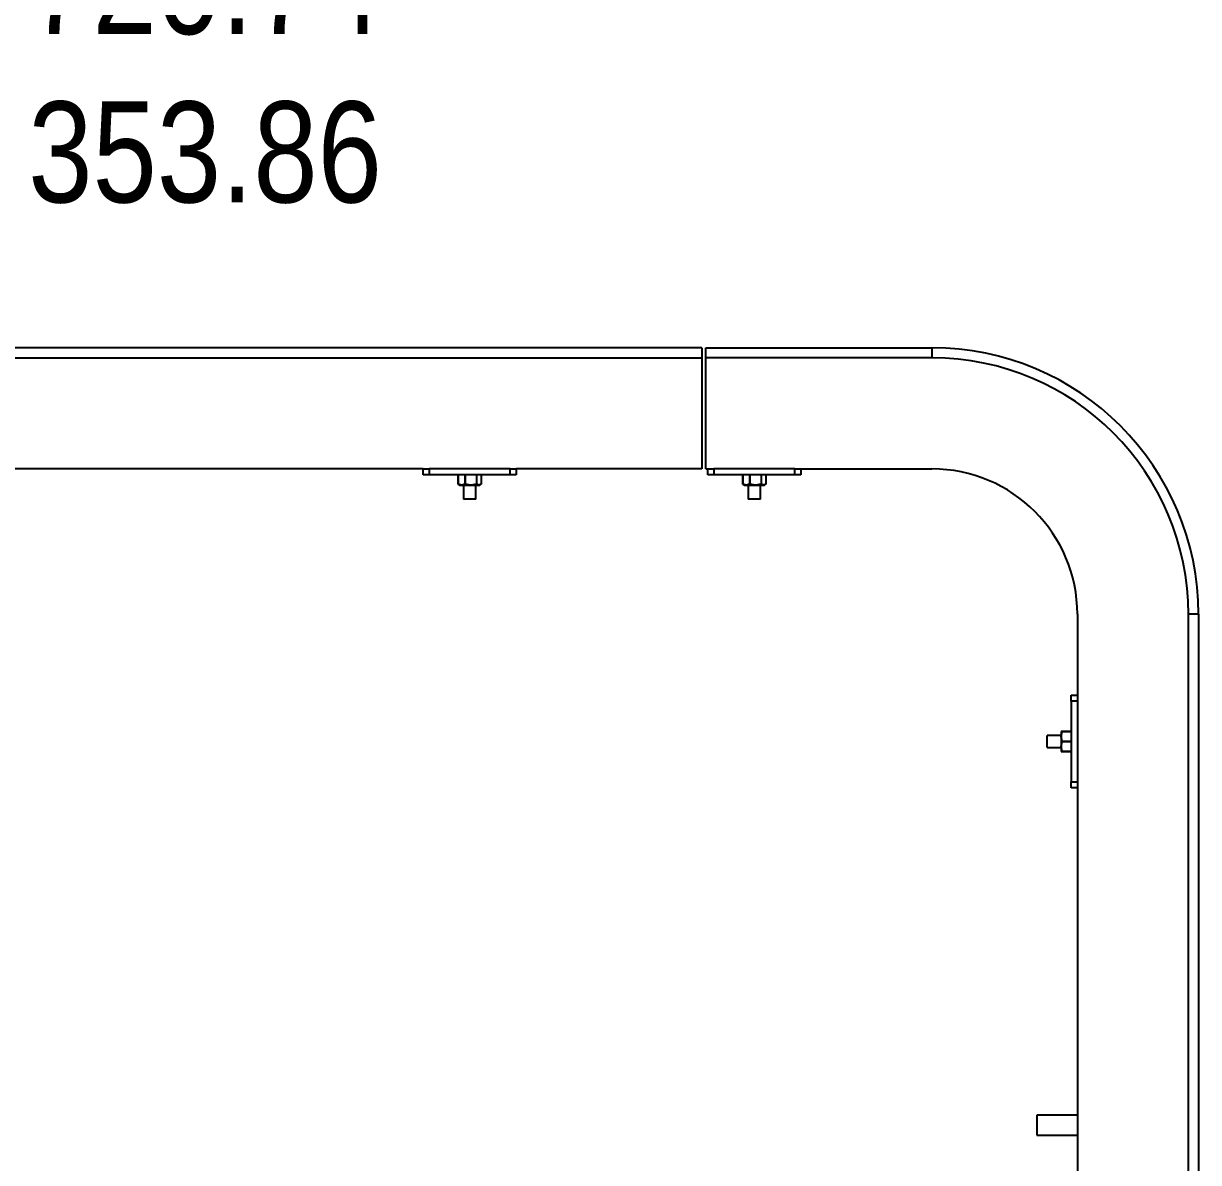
# Model space of a CAD drawing. Header units: millimetres. Extents: x 3916 to 10869, y 6515 to 11511.
# Drawn here: x 7494 to 8076, y 9842 to 10406 of the extents above; entities that cross this region are included whole.
import ezdxf

# ---------------------------------------------------------------- set-up
doc = ezdxf.new("R2010")
doc.units = ezdxf.units.MM
doc.header["$LTSCALE"] = 50
doc.styles.get("Standard").update_dxf_attribs({"font": 'ARIALN.TTF'})

msp = doc.modelspace()

# ---------------------------------------------------------------- linework, layer by layer
at = {"color": 7, "linetype": 'Continuous', "lineweight": 25}
for p, q in [((7830.309, 10245.787), (7178.838, 10245.787)), ((7830.309, 10245.787), (7830.309, 10240.787)), ((7832.309, 10245.787), (7944.309, 10245.787)), ((7832.309, 10240.787), (7832.309, 10245.787)), ((7944.309, 10245.787), (7944.309, 10240.787)), ((7180.49, 10240.787), (7830.309, 10240.787)), ((7830.309, 10240.787), (7830.309, 10185.787)), ((7832.309, 10185.787), (7832.309, 10240.787)), ((7944.309, 10240.787), (7832.309, 10240.787)), ((7692.309, 10185.787), (7489.809, 10185.787)), ((7692.309, 10182.787), (7692.309, 10185.787)), ((7692.309, 10185.787), (7695.309, 10185.787)), ((7695.309, 10185.787), (7695.309, 10182.787)), ((7735.309, 10185.787), (7695.309, 10185.787)), ((7735.309, 10182.787), (7735.309, 10185.787)), ((7735.309, 10185.787), (7738.309, 10185.787)), ((7738.309, 10185.787), (7738.309, 10182.787)), ((7830.309, 10185.787), (7738.309, 10185.787)), ((7832.309, 10185.787), (7833.309, 10185.787)), ((7833.309, 10182.787), (7833.309, 10185.787)), ((7833.309, 10185.787), (7836.309, 10185.787)), ((7836.309, 10185.787), (7836.309, 10182.787)), ((7876.309, 10185.787), (7836.309, 10185.787)), ((7876.309, 10182.787), (7876.309, 10185.787)), ((7876.309, 10185.787), (7879.309, 10185.787)), ((7879.309, 10185.787), (7944.309, 10185.787)), ((7879.309, 10185.787), (7879.309, 10182.787)), ((7695.309, 10182.787), (7692.309, 10182.787)), ((7735.309, 10182.787), (7695.309, 10182.787)), ((7709.603, 10182.787), (7709.603, 10178.22)), ((7709.614, 10178.22), (7709.614, 10182.787)), ((7713.069, 10182.787), (7713.069, 10178.22)), ((7713.145, 10178.22), (7713.145, 10182.787)), ((7718.775, 10182.787), (7718.775, 10178.22)), ((7718.84, 10178.22), (7718.84, 10182.787)), ((7721.016, 10182.787), (7721.016, 10178.22)), ((7738.309, 10182.787), (7735.309, 10182.787)), ((7836.309, 10182.787), (7833.309, 10182.787)), ((7876.309, 10182.787), (7836.309, 10182.787)), ((7850.603, 10182.787), (7850.603, 10178.22)), ((7850.614, 10178.22), (7850.614, 10182.787)), ((7854.069, 10182.787), (7854.069, 10178.22)), ((7854.145, 10178.22), (7854.145, 10182.787)), ((7859.775, 10182.787), (7859.775, 10178.22)), ((7859.84, 10178.22), (7859.84, 10182.787)), ((7862.016, 10182.787), (7862.016, 10178.22)), ((7879.309, 10182.787), (7876.309, 10182.787)), ((7709.603, 10178.22), (7709.895, 10178.104)), ((7709.603, 10178.22), (7709.614, 10178.22)), ((7711.341, 10177.787), (7709.614, 10178.22)), ((7709.861, 10178.046), (7710.309, 10177.787)), ((7710.309, 10177.787), (7711.341, 10177.787)), ((7713.069, 10178.22), (7711.341, 10177.787)), ((7711.341, 10177.787), (7715.96, 10177.787)), ((7712.309, 10177.787), (7712.309, 10170.787)), ((7713.069, 10178.22), (7713.145, 10178.22)), ((7715.96, 10177.787), (7713.145, 10178.22)), ((7718.775, 10178.22), (7715.96, 10177.787)), ((7715.96, 10177.787), (7719.928, 10177.787)), ((7718.309, 10170.787), (7718.309, 10177.787)), ((7718.775, 10178.22), (7718.84, 10178.22)), ((7719.928, 10177.787), (7718.84, 10178.22)), ((7721.016, 10178.22), (7719.928, 10177.787)), ((7719.928, 10177.787), (7720.309, 10177.787)), ((7720.309, 10177.787), (7720.758, 10178.046)), ((7850.603, 10178.22), (7850.895, 10178.104)), ((7850.603, 10178.22), (7850.614, 10178.22)), ((7852.341, 10177.787), (7850.614, 10178.22)), ((7850.861, 10178.046), (7851.309, 10177.787)), ((7851.309, 10177.787), (7852.341, 10177.787)), ((7854.069, 10178.22), (7852.341, 10177.787)), ((7852.341, 10177.787), (7856.96, 10177.787)), ((7853.309, 10177.787), (7853.309, 10170.787)), ((7854.069, 10178.22), (7854.145, 10178.22)), ((7856.96, 10177.787), (7854.145, 10178.22)), ((7859.775, 10178.22), (7856.96, 10177.787)), ((7856.96, 10177.787), (7860.928, 10177.787)), ((7859.309, 10170.787), (7859.309, 10177.787)), ((7859.775, 10178.22), (7859.84, 10178.22)), ((7860.928, 10177.787), (7859.84, 10178.22)), ((7862.016, 10178.22), (7860.928, 10177.787)), ((7860.928, 10177.787), (7861.309, 10177.787)), ((7861.309, 10177.787), (7861.758, 10178.046)), ((7718.309, 10170.787), (7712.309, 10170.787)), ((7859.309, 10170.787), (7853.309, 10170.787)), ((8016.309, 10113.787), (8016.309, 10073.787)), ((8076.309, 10113.787), (8071.309, 10113.787)), ((8071.309, 9581.563), (8071.309, 10113.787)), ((8076.309, 10113.787), (8076.309, 9590.22)), ((8013.309, 10073.787), (8016.309, 10073.787)), ((8013.309, 10070.787), (8013.309, 10073.787)), ((8016.309, 10073.787), (8016.309, 10070.787)), ((8016.309, 10070.787), (8013.309, 10070.787)), ((8013.309, 10070.787), (8013.309, 10030.787)), ((8016.309, 10070.787), (8016.309, 10030.787)), ((8008.309, 10053.787), (8001.309, 10053.787)), ((8001.309, 10047.787), (8001.309, 10053.787)), ((8008.742, 10055.787), (8008.309, 10055.787)), ((8008.309, 10055.787), (8008.309, 10053.287)), ((8008.309, 10053.287), (8008.742, 10055.746)), ((8008.742, 10050.828), (8008.309, 10053.287)), ((8008.309, 10053.287), (8008.309, 10048.287)), ((8008.309, 10048.287), (8008.742, 10050.746)), ((8008.742, 10055.787), (8008.742, 10055.746)), ((8013.309, 10055.787), (8008.742, 10055.787)), ((8008.742, 10055.746), (8013.309, 10055.746)), ((8013.309, 10050.828), (8008.742, 10050.828)), ((8008.742, 10050.828), (8008.742, 10050.746)), ((8008.742, 10050.746), (8013.309, 10050.746)), ((8001.309, 10047.787), (8008.309, 10047.787)), ((8008.742, 10045.828), (8008.309, 10048.287)), ((8008.309, 10048.287), (8008.309, 10045.787)), ((8008.309, 10045.787), (8008.742, 10045.787)), ((8013.309, 10045.828), (8008.742, 10045.828)), ((8008.742, 10045.828), (8008.742, 10045.787)), ((8008.742, 10045.787), (8013.309, 10045.787)), ((8013.309, 10030.787), (8016.309, 10030.787)), ((8013.309, 10027.787), (8013.309, 10030.787)), ((8016.309, 10027.787), (8013.309, 10027.787)), ((8016.309, 10030.787), (8016.309, 10027.787)), ((8016.309, 10027.787), (8016.309, 9828.787)), ((8016.309, 9865.787), (7996.309, 9865.787)), ((7996.309, 9865.787), (7996.309, 9855.787)), ((7996.309, 9855.787), (8016.309, 9855.787))]:
    msp.add_line(p, q, dxfattribs=at)
for radius in [132, 127, 72]:
    msp.add_arc((7944.309, 10113.787), radius, 0, 90, dxfattribs=at)

# ---------------------------------------------------------------- texts
at = {"insert": (7496.703, 10534.47), "char_height": 50, "width": 162.36912, "attachment_point": 1}
msp.add_mtext('{66.6\\P720.74\\P353.86}', dxfattribs=at)

doc.saveas('drawing.dxf')
